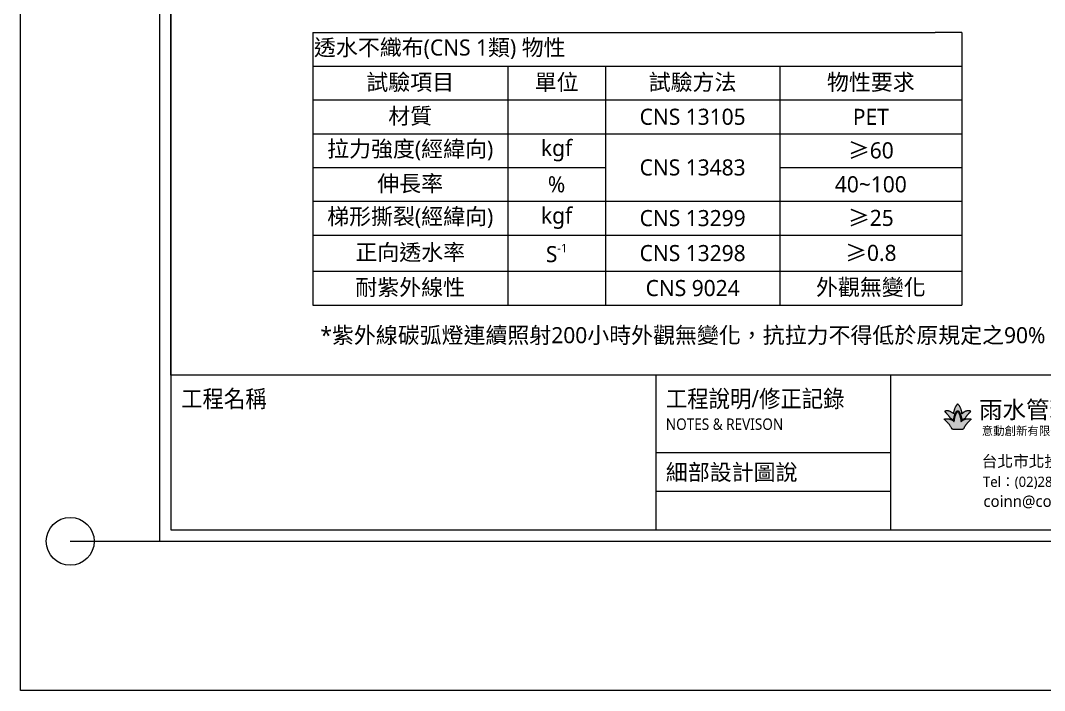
# Model space of a CAD drawing. Header units: millimetres. Extents: x 4664 to 8864, y -38 to 2932.
# Drawn here: x 4664 to 5937, y -38 to 795 of the extents above; entities that cross this region are included whole.
import ezdxf
from ezdxf.enums import TextEntityAlignment as Align

# ---------------------------------------------------------------- set-up
doc = ezdxf.new("R2010")
doc.units = ezdxf.units.MM
doc.styles.get("Standard").update_dxf_attribs({"font": 'SimSun.ttf'})
doc.styles.add('圖框文字', font='Microsoft JhengHei.ttf')
doc.styles.add('微軟正黑體-20', font='Microsoft JhengHei.ttf', dxfattribs={"height": 20})

msp = doc.modelspace()

# ---------------------------------------------------------------- hatches: boundary and pattern name
at = {"lineweight": 5, "true_color": 0xf8d731}
h = msp.add_hatch(color=40, dxfattribs=at)
h.dxf.hatch_style = 1
edge = h.paths.add_edge_path()
edge.add_spline(control_points=[(5834.5, 298.2), (5835.4, 298.8), (5836.4, 299.3), (5837.2, 299.7), (5838.2, 300.1), (5838.6, 300.3), (5838.6, 300.3), (5838.7, 300.4), (5839.4, 301.6), (5839.7, 302.1), (5840.1, 302.6), (5840.6, 303.2), (5841, 303.8), (5841.5, 304.4), (5841.8, 304.9), (5842.3, 305.4), (5843.1, 306.3), (5843.4, 306.6), (5843.7, 306.9), (5844.2, 307.4), (5844.7, 307.8), (5844.9, 308), (5845.2, 308.3), (5845.4, 308.5), (5845.5, 308.7), (5845.5, 308.9), (5845.4, 309), (5845.4, 309.1), (5845.1, 309.3), (5844.8, 309.4), (5844.3, 309.4), (5843.8, 309.5), (5843.4, 309.6), (5842.8, 309.6), (5842.1, 309.5), (5841.4, 309.5), (5840.7, 309.4), (5840.3, 309.3), (5839.6, 309.1), (5838.9, 308.8), (5838.4, 308.6), (5837.8, 308.3), (5837.2, 307.9), (5836.5, 307.5), (5836.1, 307.2), (5835.6, 306.8), (5835.1, 306.3), (5834.7, 306), (5834.6, 305.9), (5834.6, 306), (5834.6, 306.1), (5834.5, 307), (5834.4, 307.8), (5833.7, 311), (5833.3, 312), (5832.7, 313.5), (5832.1, 314.6), (5831.6, 315.7), (5830.7, 316.9), (5830, 317.5), (5829.6, 317.9), (5829.3, 318), (5829.1, 317.9), (5828.9, 317.7), (5828.6, 317.5), (5828.5, 317.4), (5828.1, 316.9), (5827.9, 316.6), (5827.6, 316.2), (5827.2, 315.6), (5826.9, 315.1), (5826.4, 314.3), (5825.8, 312.9), (5825.1, 311.1), (5824.8, 310.1), (5824.4, 308.6), (5824.2, 307.1), (5824.2, 306.2), (5824.2, 306), (5824.1, 306), (5823.1, 306.9), (5822, 307.6), (5820.7, 308.4), (5819.2, 309), (5817.8, 309.4), (5816.5, 309.6), (5814.6, 309.4), (5813.6, 309.3), (5813.3, 309.1), (5813.3, 309), (5813.3, 308.8), (5813.3, 308.7), (5813.4, 308.4), (5813.7, 308), (5814.3, 307.5), (5814.8, 307.1), (5815.3, 306.6), (5816.5, 305.3), (5817.2, 304.5), (5817.6, 304.1), (5818, 303.4), (5818.5, 302.8), (5819.1, 301.9), (5819.5, 301.3), (5820.1, 300.4), (5820.1, 300.3), (5820.3, 300.2), (5821.1, 299.9), (5821.9, 299.5), (5822.5, 299.2), (5823, 298.9), (5823.4, 298.6), (5824, 298.3), (5824.2, 298.1), (5824.2, 298.1), (5824.3, 298.2), (5824.3, 298.4), (5824.5, 300), (5824.8, 301.3), (5825, 302.4), (5825.5, 304.1), (5825.8, 304.8), (5826.1, 305.8), (5826.5, 306.7), (5826.8, 307.2), (5827.3, 308.1), (5827.7, 308.7), (5828.2, 309.2), (5828.6, 309.5), (5829, 309.7), (5829.4, 309.7), (5829.7, 309.7), (5830.2, 309.4), (5830.7, 309), (5831.1, 308.5), (5831.4, 308), (5831.9, 307.2), (5832.4, 306.2), (5832.8, 305.2), (5833.1, 304.3), (5833.4, 303.4), (5833.6, 302.8), (5833.8, 301.8), (5834.1, 300.9), (5834.3, 299.9), (5834.4, 299.3), (5834.5, 298.5), (5834.5, 298.2), (5834.5, 298.2)], knot_values=[0, 0, 0, 0, 1, 2, 3, 4, 5, 6, 7, 8, 9, 10, 11, 12, 13, 14, 15, 16, 17, 18, 19, 20, 21, 22, 23, 24, 25, 26, 27, 28, 29, 30, 31, 32, 33, 34, 35, 36, 37, 38, 39, 40, 41, 42, 43, 44, 45, 46, 47, 48, 49, 50, 51, 52, 53, 54, 55, 56, 57, 58, 59, 60, 61, 61, 61, 62, 63, 64, 65, 66, 67, 68, 69, 70, 71, 72, 73, 74, 75, 76, 77, 78, 79, 80, 81, 82, 83, 84, 85, 86, 87, 88, 89, 90, 91, 92, 93, 94, 95, 96, 97, 98, 99, 100, 101, 102, 103, 104, 105, 106, 107, 108, 109, 110, 111, 112, 113, 114, 115, 116, 117, 118, 119, 120, 121, 122, 123, 124, 125, 126, 127, 128, 129, 130, 131, 132, 133, 134, 135, 136, 137, 138, 139, 140, 141, 142, 143, 144, 144, 144, 144], degree=3, periodic=0)
edge = h.paths.add_edge_path()
edge.add_spline(control_points=[(5829.4, 286.5), (5832.5, 286.5), (5834.5, 286.5), (5835.2, 286.5), (5835.6, 286.5), (5836, 286.7), (5836.2, 286.8), (5836.5, 287), (5836.6, 287.3), (5837, 288), (5837.5, 289.2), (5837.9, 289.8), (5838.4, 290.6), (5838.9, 291.4), (5839.5, 292.2), (5840.1, 293.1), (5840.9, 293.9), (5841.7, 294.8), (5842.8, 296), (5843.6, 296.7), (5844.2, 297.3), (5844.8, 297.8), (5845.3, 298.2), (5845.6, 298.6), (5845.7, 298.8), (5845.8, 299), (5845.7, 299.2), (5845.6, 299.4), (5845.4, 299.5), (5844.8, 299.6), (5844.1, 299.7), (5842.8, 299.8), (5841.8, 299.7), (5840.6, 299.7), (5839.6, 299.5), (5838.4, 299.1), (5837.7, 298.9), (5836.7, 298.4), (5835.9, 297.9), (5834.8, 297.2), (5834, 296.6), (5833.6, 296.1), (5833.5, 296.1), (5833.4, 296.5), (5833.3, 297.5), (5832.9, 300), (5832.6, 301.4), (5832.1, 303), (5831.7, 304.5), (5830.9, 306.2), (5830.2, 307.5), (5830.1, 307.8), (5829.8, 308.1), (5829.5, 308.3), (5829.4, 308.3), (5829.2, 308.3), (5829, 308.2), (5828.7, 308), (5828.4, 307.6), (5828.1, 307.1), (5827.6, 306.2), (5827.2, 305.5), (5826.9, 304.7), (5826.5, 303.6), (5826.2, 302.6), (5825.8, 301.2), (5825.5, 300), (5825.3, 298.8), (5825.2, 297.6), (5825.1, 296.8), (5825, 296.1), (5825, 296.1), (5824.9, 296.2), (5824.6, 296.4), (5823.6, 297.1), (5822.7, 297.8), (5821.9, 298.3), (5821.1, 298.7), (5820.1, 299.2), (5819.1, 299.4), (5818.1, 299.6), (5817.3, 299.7), (5816.2, 299.8), (5814.7, 299.7), (5813.9, 299.6), (5813.3, 299.6), (5812.9, 299.4), (5812.9, 299.1), (5812.9, 298.9), (5813.1, 298.6), (5813.5, 298.1), (5814.5, 297.2), (5815.4, 296.4), (5816.4, 295.4), (5817.2, 294.6), (5818.1, 293.6), (5819, 292.5), (5820.1, 290.8), (5820.8, 289.6), (5821.5, 288.3), (5821.9, 287.4), (5822.1, 287.1), (5822.4, 286.9), (5822.8, 286.7), (5823.5, 286.5), (5824.6, 286.5), (5829.4, 286.5)], knot_values=[0, 0, 0, 0, 1, 2, 3, 4, 5, 6, 7, 8, 9, 10, 11, 12, 13, 14, 15, 16, 17, 18, 19, 20, 21, 22, 23, 24, 25, 26, 27, 28, 29, 30, 31, 32, 33, 34, 35, 36, 37, 38, 39, 40, 41, 42, 43, 44, 45, 46, 47, 48, 49, 50, 51, 52, 53, 54, 55, 56, 57, 58, 59, 60, 61, 62, 63, 64, 65, 66, 67, 68, 69, 70, 71, 72, 73, 74, 75, 76, 77, 78, 79, 80, 81, 82, 83, 84, 85, 86, 87, 88, 89, 90, 91, 92, 93, 94, 95, 96, 97, 98, 99, 100, 101, 102, 103, 104, 104, 104, 104], degree=3, periodic=0)

# ---------------------------------------------------------------- linework, layer by layer
at = {"lineweight": 5}
for p, q in [((4663.8, -38.2, 163.2), (4663.8, 2931.8, 163.2)), ((4850.9, 353.8, 163.2), (4850.9, 2733, 163.2)), ((4850.9, 2733, 163.2), (4850.9, 161.5, 163.2)), ((5027.3, 780.1), (5801.2, 780.1)), ((5027.3, 780.1), (5027.3, 441.1)), ((5834.5, 780.1), (5801.2, 780.1)), ((5834.5, 780.1), (5834.5, 441.1)), ((5027.3, 738.1), (5834.5, 738.1)), ((5269.7, 738.1), (5269.7, 441.1)), ((5391.2, 738.1), (5391.2, 441.1)), ((5608.2, 738.1), (5608.2, 441.1)), ((5027.3, 696.1), (5834.5, 696.1)), ((5027.3, 654.1), (5834.5, 654.1)), ((5027.3, 612.1), (5391.2, 612.1)), ((5608.2, 612.1), (5834.5, 612.1)), ((5027.3, 570.1), (5834.5, 570.1)), ((5027.3, 528.1), (5834.5, 528.1)), ((5027.3, 483.1), (5834.5, 483.1)), ((5027.3, 441.1), (5834.5, 441.1)), ((8676.8, 353.8, 163.2), (4850.9, 353.8, 163.2)), ((8676.8, 353.8, 163.2), (4850.9, 353.8, 163.2)), ((5453.8, 353.8, 163.2), (5453.8, 161.5, 163.2)), ((5745.7, 353.8, 163.2), (5745.7, 161.5, 163.2)), ((5453.8, 257.7, 163.2), (5745.7, 257.7, 163.2)), ((5453.8, 209.6, 163.2), (5745.7, 209.6, 163.2)), ((4850.9, 161.5, 163.2), (8676.8, 161.5, 163.2)), ((4725.7, 147.3, 163.2), (4836.7, 147.3, 163.2)), ((8863.8, -38.2, 163.2), (4663.8, -38.2, 163.2))]:
    msp.add_line(p, q, dxfattribs=at)
at = {"color": 4, "lineweight": 5}
for p, q in [((4836.7, 2747.2, 163.2), (4836.7, 147.3, 163.2)), ((4836.7, 147.3, 163.2), (8691, 147.3, 163.2))]:
    msp.add_line(p, q, dxfattribs=at)
at = {"lineweight": 5}
msp.add_circle((4725.7, 147.3, 163.2), 29.8, dxfattribs=at)
for points in [[(5829.4, 286.5), (5832.5, 286.5), (5834.5, 286.5), (5835.2, 286.5), (5835.6, 286.5), (5836, 286.7), (5836.2, 286.8), (5836.5, 287), (5836.6, 287.3), (5837, 288), (5837.5, 289.2), (5837.9, 289.8), (5838.4, 290.6), (5838.9, 291.4), (5839.5, 292.2), (5840.1, 293.1), (5840.9, 293.9), (5841.7, 294.8), (5842.8, 296), (5843.6, 296.7), (5844.2, 297.3), (5844.8, 297.8), (5845.3, 298.2), (5845.6, 298.6), (5845.7, 298.8), (5845.8, 299), (5845.7, 299.2), (5845.6, 299.4), (5845.4, 299.5), (5844.8, 299.6), (5844.1, 299.7), (5842.8, 299.8), (5841.8, 299.7), (5840.6, 299.7), (5839.6, 299.5), (5838.4, 299.1), (5837.7, 298.9), (5836.7, 298.4), (5835.9, 297.9), (5834.8, 297.2), (5834, 296.6), (5833.6, 296.1), (5833.5, 296.1), (5833.4, 296.5), (5833.3, 297.5), (5832.9, 300), (5832.6, 301.4), (5832.1, 303), (5831.7, 304.5), (5830.9, 306.2), (5830.2, 307.5), (5830.1, 307.8), (5829.8, 308.1), (5829.5, 308.3), (5829.4, 308.3), (5829.2, 308.3), (5829, 308.2), (5828.7, 308), (5828.4, 307.6), (5828.1, 307.1), (5827.6, 306.2), (5827.2, 305.5), (5826.9, 304.7), (5826.5, 303.6), (5826.2, 302.6), (5825.8, 301.2), (5825.5, 300), (5825.3, 298.8), (5825.2, 297.6), (5825.1, 296.8), (5825, 296.1), (5825, 296.1), (5824.9, 296.2), (5824.6, 296.4), (5823.6, 297.1), (5822.7, 297.8), (5821.9, 298.3), (5821.1, 298.7), (5820.1, 299.2), (5819.1, 299.4), (5818.1, 299.6), (5817.3, 299.7), (5816.2, 299.8), (5814.7, 299.7), (5813.9, 299.6), (5813.3, 299.6), (5812.9, 299.4), (5812.9, 299.1), (5812.9, 298.9), (5813.1, 298.6), (5813.5, 298.1), (5814.5, 297.2), (5815.4, 296.4), (5816.4, 295.4), (5817.2, 294.6), (5818.1, 293.6), (5819, 292.5), (5820.1, 290.8), (5820.8, 289.6), (5821.5, 288.3), (5821.9, 287.4), (5822.1, 287.1), (5822.4, 286.9), (5822.8, 286.7), (5823.5, 286.5), (5824.6, 286.5), (5829.4, 286.5)], [(5828.9, 317.7), (5828.6, 317.5), (5828.5, 317.4), (5828.1, 316.9), (5827.9, 316.6), (5827.6, 316.2), (5827.2, 315.6), (5826.9, 315.1), (5826.4, 314.3), (5825.8, 312.9), (5825.1, 311.1), (5824.8, 310.1), (5824.4, 308.6), (5824.2, 307.1), (5824.2, 306.2), (5824.2, 306), (5824.1, 306), (5823.1, 306.9), (5822, 307.6), (5820.7, 308.4), (5819.2, 309), (5817.8, 309.4), (5816.5, 309.6), (5814.6, 309.4), (5813.6, 309.3), (5813.3, 309.1), (5813.3, 309), (5813.3, 308.8), (5813.3, 308.7), (5813.4, 308.4), (5813.7, 308), (5814.3, 307.5), (5814.8, 307.1), (5815.3, 306.6), (5816.5, 305.3), (5817.2, 304.5), (5817.6, 304.1), (5818, 303.4), (5818.5, 302.8), (5819.1, 301.9), (5819.5, 301.3), (5820.1, 300.4), (5820.1, 300.3), (5820.3, 300.2), (5821.1, 299.9), (5821.9, 299.5), (5822.5, 299.2), (5823, 298.9), (5823.4, 298.6), (5824, 298.3), (5824.2, 298.1), (5824.2, 298.1), (5824.3, 298.2), (5824.3, 298.4), (5824.5, 300), (5824.8, 301.3), (5825, 302.4), (5825.5, 304.1), (5825.8, 304.8), (5826.1, 305.8), (5826.5, 306.7), (5826.8, 307.2), (5827.3, 308.1), (5827.7, 308.7), (5828.2, 309.2), (5828.6, 309.5), (5829, 309.7), (5829.4, 309.7), (5829.7, 309.7), (5830.2, 309.4), (5830.7, 309), (5831.1, 308.5), (5831.4, 308), (5831.9, 307.2), (5832.4, 306.2), (5832.8, 305.2), (5833.1, 304.3), (5833.4, 303.4), (5833.6, 302.8), (5833.8, 301.8), (5834.1, 300.9), (5834.3, 299.9), (5834.4, 299.3), (5834.5, 298.5), (5834.5, 298.2), (5834.5, 298.2)], [(5834.5, 298.2), (5835.4, 298.8), (5836.4, 299.3), (5837.2, 299.7), (5838.2, 300.1), (5838.6, 300.3), (5838.6, 300.3), (5838.7, 300.4), (5839.4, 301.6), (5839.7, 302.1), (5840.1, 302.6), (5840.6, 303.2), (5841, 303.8), (5841.5, 304.4), (5841.8, 304.9), (5842.3, 305.4), (5843.1, 306.3), (5843.4, 306.6), (5843.7, 306.9), (5844.2, 307.4), (5844.7, 307.8), (5844.9, 308), (5845.2, 308.3), (5845.4, 308.5), (5845.5, 308.7), (5845.5, 308.9), (5845.4, 309), (5845.4, 309.1), (5845.1, 309.3), (5844.8, 309.4), (5844.3, 309.4), (5843.8, 309.5), (5843.4, 309.6), (5842.8, 309.6), (5842.1, 309.5), (5841.4, 309.5), (5840.7, 309.4), (5840.3, 309.3), (5839.6, 309.1), (5838.9, 308.8), (5838.4, 308.6), (5837.8, 308.3), (5837.2, 307.9), (5836.5, 307.5), (5836.1, 307.2), (5835.6, 306.8), (5835.1, 306.3), (5834.7, 306), (5834.6, 305.9), (5834.6, 306), (5834.6, 306.1), (5834.5, 307), (5834.4, 307.8), (5833.7, 311), (5833.3, 312), (5832.7, 313.5), (5832.1, 314.6), (5831.6, 315.7), (5830.7, 316.9), (5830, 317.5), (5829.6, 317.9), (5829.3, 318), (5829.1, 317.9), (5828.9, 317.7)]]:
    msp.add_open_spline(points, degree=3, dxfattribs=at)

# ---------------------------------------------------------------- texts
for s, height, style, p in [('*紫外線碳弧燈連續照射200小時外觀無變化，抗拉力不得低於原規定之90%%%', 20, '微軟正黑體-20', (5036.8, 393.6)), ('意動創新有限公司    正在旺企業有限公司', 10.422, '圖框文字', (5859.2, 279.3, 163.2)), ('台北市北投區清江路247巷8號1樓', 14.283, '圖框文字', (5859.2, 239.7, 163.2)), ('coinn@coinn.com.tw', 14.283, '圖框文字', (5861.3, 190.1, 163.2))]:
    msp.add_text(s, height=height, dxfattribs=dict(at, style=style)).set_placement(p)
at = {"color": 3, "lineweight": 5, "style": '圖框文字', "width": 0.91}
for s, p in [('工程名稱', (4863.6, 324.6, 163.2)), ('工程說明/修正記錄', (5466.4, 324.6, 163.2))]:
    msp.add_text(s, height=21.43, dxfattribs=at).set_placement(p, align=Align.MIDDLE_LEFT)
at = {"color": 4, "lineweight": 5, "style": '圖框文字'}
msp.add_text('雨水管理大師', height=21.43, dxfattribs=at).set_placement((5855.8, 300.2, 163.2))
at = {"lineweight": 5, "style": '圖框文字', "width": 0.91}
msp.add_text('NOTES & REVISON', height=14.212, dxfattribs=at).set_placement((5466.4, 293, 163.2), align=Align.MIDDLE_LEFT)
at = {"color": 3, "lineweight": 5, "style": '圖框文字'}
msp.add_text('細部設計圖說', height=20, dxfattribs=at).set_placement((5466.4, 233.2, 163.2), align=Align.MIDDLE_LEFT)
at = {"lineweight": 5, "style": '圖框文字', "width": 0.98}
msp.add_text('Tel：(02)2898-6207 / Fax：(02)2898-6132', height=12.739, dxfattribs=at).set_placement((5860.8, 215, 163.2))
at = {"lineweight": 5, "char_height": 20, "style": '微軟正黑體-20'}
for s, insert, width, attachment_point in [('透水不織布(CNS 1類) 物性', (5028.8, 759.1), 770.955, 4), ('{\\C256;試驗項目}', (5148.5, 717.1), 239.424, 5), ('單位', (5330.5, 717.1), 118.521, 5), ('試驗方法', (5499.7, 717.1), 213.977, 5), ('物性要求', (5721.3, 717.1), 190.033, 5), ('材質', (5148.5, 675.1), 239.424, 5), ('CNS 13105', (5499.7, 675.1), 213.977, 5), ('PET', (5721.3, 675.1), 190.033, 5), ('{\\C256;拉力強度(經緯向)}', (5148.5, 633.1), 239.424, 5), ('kgf', (5330.5, 633.1), 118.521, 5), ('{\\fSimSun|b0|i0|c134|p2;≥}60', (5721.3, 633.1), 190.033, 5), ('CNS 13483', (5499.7, 612.1), 213.977, 5), ('{\\C256;伸長率}', (5148.5, 591.1), 239.424, 5), ('{\\C256;40~100}', (5721.3, 591.1), 190.033, 5), ('{\\C256;梯形撕裂(經緯向)}', (5148.5, 549.1), 239.424, 5), ('kgf', (5330.5, 549.1), 118.521, 5), ('{\\fSimSun|b0|i0|c134|p2;≥}25', (5721.3, 549.1), 190.033, 5), ('CNS 13299', (5499.7, 549.1), 213.977, 5), ('{\\C256;正向透水率}', (5148.5, 505.6), 239.424, 5), ('\\A1;{\\C256;S\\H0.525x;\\S-1^ ;}', (5330.5, 505.6), 118.521, 5), ('CNS 13298', (5499.7, 505.6), 213.977, 5), ('{\\C256;耐紫外線性}', (5148.5, 462.1), 239.424, 5), ('CNS 9024', (5499.7, 462.1), 213.977, 5), ('{\\C256;外觀無變化}', (5721.3, 462.1), 190.033, 5)]:
    msp.add_mtext(s, dxfattribs=dict(at, insert=insert, width=width, attachment_point=attachment_point))
at = {"lineweight": 5, "char_height": 20, "attachment_point": 5}
for s, insert, width in [('{\\fMicrosoft JhengHei|b0|i0|c136|p34;\\C256;%}', (5330.5, 591.1), 118.521), ('{\\fSimSun|b0|i0|c134|p2;≥\\fMicrosoft JhengHei|b0|i0|c136|p34;0.8}', (5721.3, 505.6), 190.033)]:
    msp.add_mtext(s, dxfattribs=dict(at, insert=insert, width=width))

doc.saveas('drawing.dxf')
